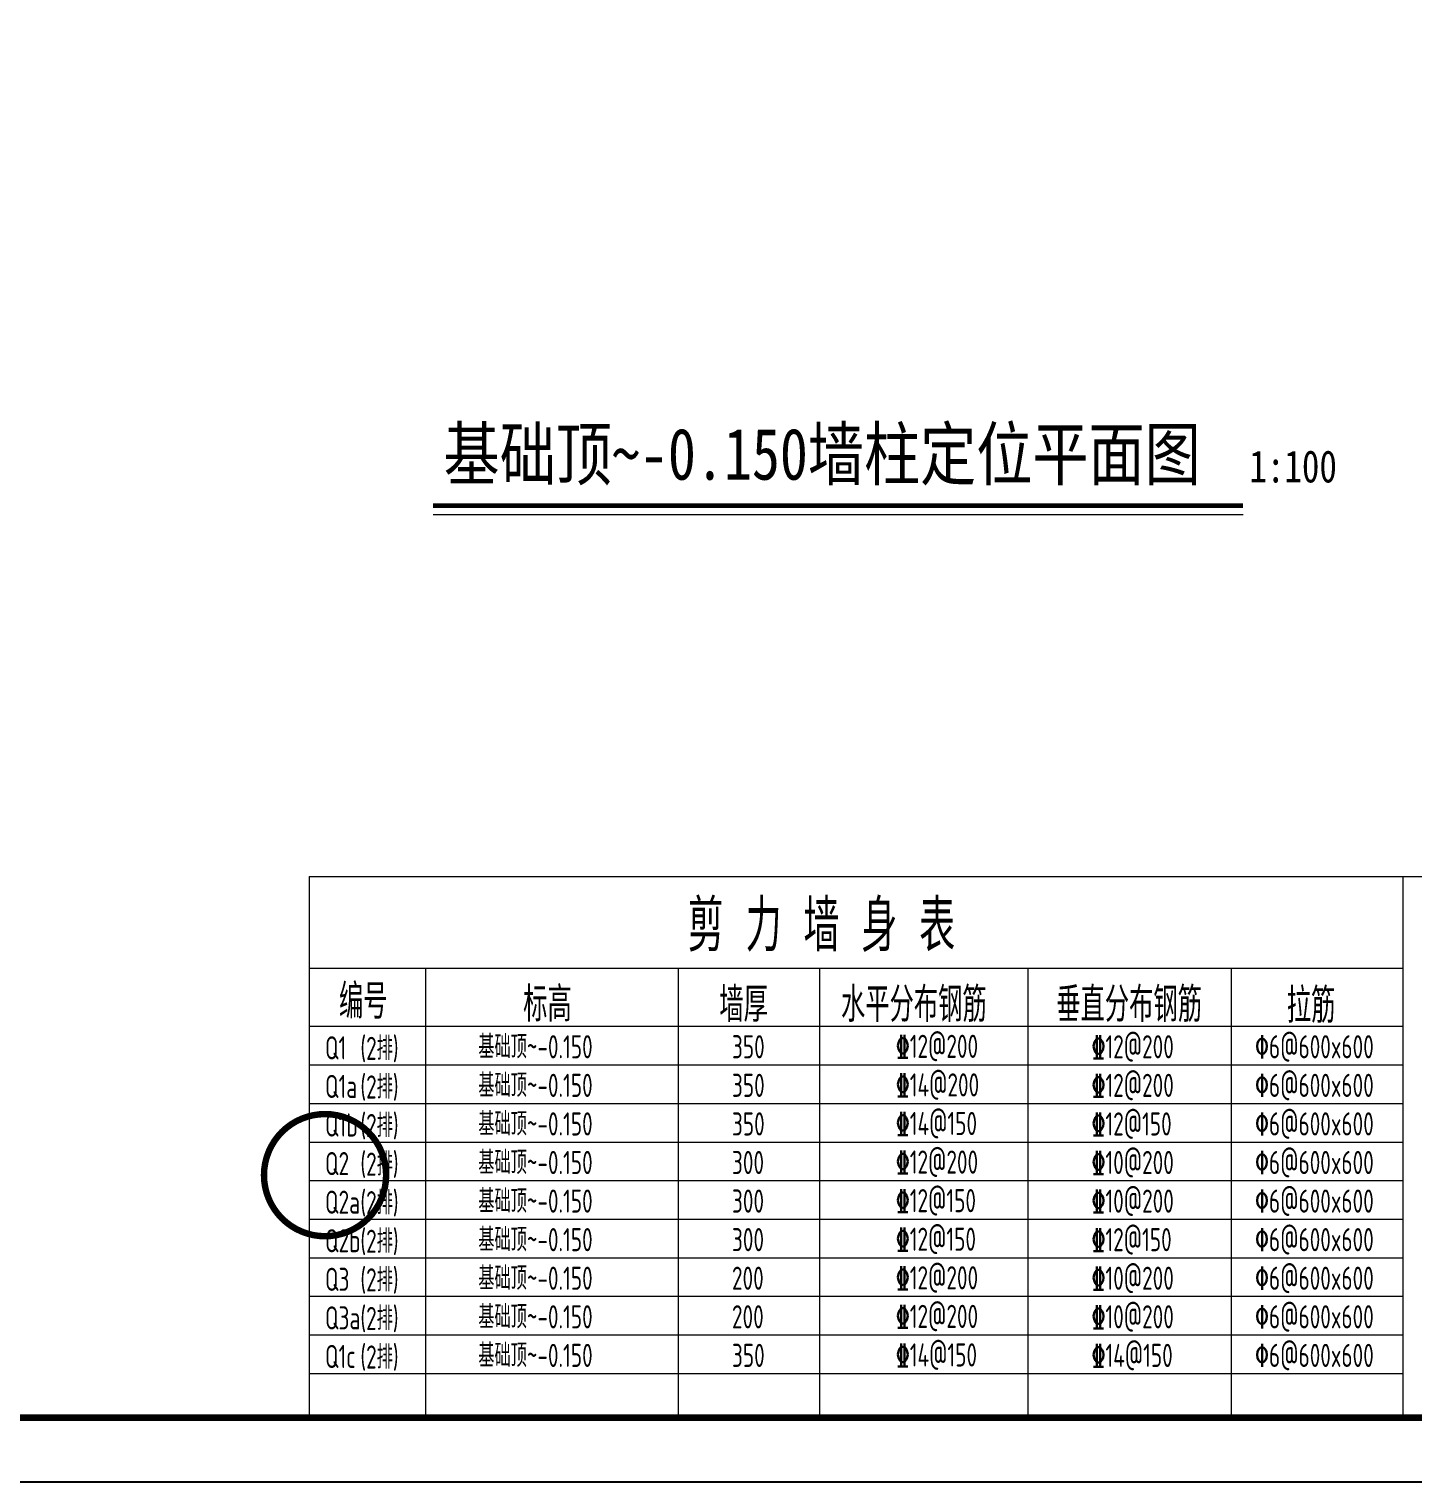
# Model space of a CAD drawing. Extents: x -129922 to 1190196, y -520662 to 139923.
# Drawn here: x 304398 to 325923, y -89697 to -67100 of the extents above; entities that cross this region are included whole.
import ezdxf
from ezdxf.enums import TextEntityAlignment as Align

# ---------------------------------------------------------------- set-up
doc = ezdxf.new("R2010")
doc.units = 0
doc.header["$LTSCALE"] = 1000
doc.header["$MEASUREMENT"] = 0
doc.layers.add('S-通用-TAB', color=7, linetype='Continuous', lineweight=20)
doc.layers.add('S-通用-TEXT', color=7, linetype='Continuous', lineweight=20)
doc.layers.add('Tc', color=60, linetype='Continuous', plot=False)
doc.layers.add('Y-云图图框', color=7, linetype='Continuous')
doc.styles.add('_YT_Name', font='', dxfattribs={"width": 0.8})
doc.styles.add('_YT_Sign_Text', font='ros.shx', dxfattribs={"width": 0.8, "bigfont": 'hztxt.shx'})
doc.styles.get("Standard").update_dxf_attribs({"font": 'gbenor.shx', "bigfont": 'gbcbig.shx'})
doc.styles.add('TSSD_Rein', font='tssdeng.shx', dxfattribs={"width": 0.7, "bigfont": 'hztxt.shx'})
doc.styles.add('黑体', font='', dxfattribs={"width": 0.8})
doc.styles.get('_YT_Name').set_extended_font_data('SimHei')
doc.styles.get('黑体').set_extended_font_data('SimHei')

# ---------------------------------------------------------------- blocks, each defined once
blk = doc.blocks.new('ECMCTK_A1_横_单行图名--0')
at = {"color": 4}
blk.add_lwpolyline([(0, 0), (841, 0), (841, 594), (0, 594)], close=True, dxfattribs=at)
at = {"const_width": 1}
blk.add_lwpolyline([(25, 10), (831, 10), (831, 584), (25, 584)], close=True, dxfattribs=at)
at = {"color": 80, "flags": 3}
for tag, height, p in [('YTHQINS', 3, (34.31, 585.5)), ('ECMCKEY', 3, (292.07, 288.23)), ('YTTQINS', 5.62, (848.03, 12.81)), ('YTFRAME', 3, (652.76, 5.84)), ('YTBARCODE_T1', 3, (749.78, 5.95))]:
    blk.add_attdef(tag, text='', height=height, dxfattribs=at).set_placement(p, align=Align.MIDDLE_CENTER)
for tag, height, style, width, p in [('证书编号', 4, '_YT_Sign_Text', 0.8, (708.87, 43.81)), ('审查批准号', 4, '_YT_Sign_Text', 0.8, (761.06, 43.81)), ('工程号', 4, '_YT_Sign_Text', 0.5, (804.08, 44.12)), ('设计单位', 6, '_YT_Name', 0.8, (623.75, 38.6)), ('建设单位', 4, '_YT_Sign_Text', 0.8, (734.96, 36.11)), ('阶段', 4, '_YT_Sign_Text', 0.8, (804.08, 35.81)), ('项目号', 4, '_YT_Sign_Text', 0.5, (822.08, 33.72)), ('项目名称', 4, '_YT_Sign_Text', 0.8, (734.96, 28.11)), ('专业', 4, '_YT_Sign_Text', 0.8, (804.08, 27.31)), ('图纸编号', 4, '_YT_Sign_Text', 0.5, (803.93, 19.36)), ('图纸名称', 4.5, '_YT_Name', 0.8, (735.39, 15.06)), ('出图比例', 4.2, '_YT_Sign_Text', 0.8, (681.82, 11.78)), ('日期', 4, '_YT_Sign_Text', 0.5, (803.88, 12.13)), ('版本号', 4, '_YT_Sign_Text', 0.8, (822.08, 13))]:
    blk.add_attdef(tag, text='', height=height, dxfattribs=dict(style=style, width=width)).set_placement(p, align=Align.CENTER)
at = {"style": '_YT_Sign_Text', "width": 0.8, "flags": 3}
for tag, p, height in [('[审定人]', (590.95, 27.81), 4.1), ('{审定人}', (605.87, 26.45), 6.24), ('[校对人]', (642.23, 27.82), 4.1), ('{校对人}', (658.35, 26.53), 6.24), ('{审核人}', (606.98, 18.44), 6.24), ('{设计人}', (658.48, 18.54), 6.24), ('[审核人]', (591.01, 19.76), 4.1), ('[设计人]', (642.47, 20.21), 4.1), ('[项目负责人]', (590.78, 12.01), 4.1), ('{项目负责人}', (608.28, 10.72), 6.24), ('[专业负责人]', (642.74, 11.77), 4.1), ('{专业负责人}', (658.58, 10.36), 6.24)]:
    blk.add_attdef(tag, p, '', height=height, dxfattribs=at)
at = {"color": 80, "flags": 3}
for tag, p in [('YTQRCODE', (551.04, 11.91)), ('YTBZSIT', (25, 10)), ('EXT_TK_LEFT', (25, 10))]:
    blk.add_attdef(tag, p, '', height=3, dxfattribs=at)

msp = doc.modelspace()

# ---------------------------------------------------------------- linework, layer by layer
at = {"layer": 'S-通用-TAB'}
for p, q in [((308752.4, -80282.1), (308752.4, -88673.7)), ((308752.4, -80282.1), (330289.3, -80282.1)), ((325768, -80282.1), (325768, -88673.7)), ((308752.4, -81705.3), (325768, -81705.3)), ((310562.4, -81705.3), (310562.4, -88673.7)), ((314494.7, -81705.3), (314494.7, -88673.7)), ((316691.3, -81705.3), (316691.3, -88673.7)), ((319934.6, -81705.3), (319934.6, -88673.7)), ((323097, -81705.3), (323097, -88673.7)), ((308752.9, -82610), (325768, -82610)), ((308752.9, -83210), (325768, -83210)), ((308752.9, -83810), (325768, -83810)), ((308752.9, -84410), (325768, -84410)), ((308752.9, -85010), (325768, -85010)), ((308752.9, -85610), (325768, -85610)), ((308752.9, -86210), (325768, -86210)), ((308752.9, -86810), (325768, -86810)), ((308752.9, -87410), (325768, -87410)), ((308752.9, -88010), (325768, -88010))]:
    msp.add_line(p, q, dxfattribs=at)
at = {"layer": 'S-通用-TEXT', "const_width": 70}
msp.add_lwpolyline([(310682, -74512.4), (323282.2, -74512.4)], dxfattribs=at)
at = {"layer": 'S-通用-TEXT'}
msp.add_lwpolyline([(310682, -74652.4), (323282.2, -74652.4)], dxfattribs=at)
at = {"layer": 'Tc', "const_width": 100}
msp.add_lwpolyline([(308052.1, -84925.5, 1), (309952.1, -84925.5, 1)], format="xyb", close=True, dxfattribs=at)

# ---------------------------------------------------------------- block references
at = {"layer": 'Y-云图图框', "xscale": 100, "yscale": 100, "zscale": 100}
msp.add_blockref('ECMCTK_A1_横_单行图名--0', (273013.3, -89696.9), dxfattribs=at)

# ---------------------------------------------------------------- texts
at = {"layer": 'S-通用-TEXT'}
for s, height, style, width, p in [('基础顶~-0.150墙柱定位平面图', 800, '黑体', 0.8, (310845.3, -74109)), ('1:100', 500, '黑体', 0.8, (323380.1, -74151.6)), ('基础顶~-0.150', 360, 'TSSD_Rein', 0.7, (311385.2, -83108.7)), ('基础顶~-0.150', 360, 'TSSD_Rein', 0.7, (311385.2, -83708.7)), ('基础顶~-0.150', 360, 'TSSD_Rein', 0.7, (311385.2, -84308.7)), ('基础顶~-0.150', 360, 'TSSD_Rein', 0.7, (311385.2, -84908.7)), ('基础顶~-0.150', 360, 'TSSD_Rein', 0.7, (311385.2, -85508.7)), ('基础顶~-0.150', 360, 'TSSD_Rein', 0.7, (311385.2, -86108.7)), ('基础顶~-0.150', 360, 'TSSD_Rein', 0.7, (311385.2, -86708.7)), ('基础顶~-0.150', 360, 'TSSD_Rein', 0.7, (311385.2, -87308.7)), ('基础顶~-0.150', 360, 'TSSD_Rein', 0.7, (311385.2, -87908.7))]:
    msp.add_text(s, height=height, dxfattribs=dict(at, style=style, width=width)).set_placement(p)
at = {"layer": 'S-通用-TEXT', "style": 'TSSD_Rein', "width": 0.7}
for s, height, p in [('剪 力 墙 身 表', 800, (314642.8, -81446.1)), ('\x826@600x600', 360, (323468.1, -83108.7)), ('Q1', 360, (309002.1, -83125.5)), ('(2排)', 360, (309550.8, -83133.5)), ('Q1a', 360, (309002.1, -83725.5)), ('(2排)', 360, (309550.8, -83733.5)), ('\x826@600x600', 360, (323468.1, -83708.7)), ('Q1b', 360, (309002.1, -84325.5)), ('(2排)', 360, (309550.8, -84333.5)), ('\x826@600x600', 360, (323468.1, -84308.7)), ('\x826@600x600', 360, (323468.1, -84908.7)), ('Q2', 360, (309002.1, -84925.5)), ('(2排)', 360, (309550.8, -84933.5)), ('Q2a', 360, (309002.1, -85525.5)), ('(2排)', 360, (309550.8, -85533.5)), ('\x826@600x600', 360, (323468.1, -85508.7)), ('Q2b', 360, (309002.1, -86125.5)), ('(2排)', 360, (309550.8, -86133.5)), ('\x826@600x600', 360, (323468.1, -86108.7)), ('\x826@600x600', 360, (323468.1, -86708.7)), ('Q3', 360, (309002.1, -86725.5)), ('(2排)', 360, (309550.8, -86733.5)), ('Q3a', 360, (309002.1, -87325.5)), ('(2排)', 360, (309550.8, -87333.5)), ('\x826@600x600', 360, (323468.1, -87308.7)), ('Q1c', 360, (309002.1, -87925.5)), ('(2排)', 360, (309550.8, -87933.5)), ('\x826@600x600', 360, (323468.1, -87908.7))]:
    msp.add_text(s, height=height, rotation=360, dxfattribs=at).set_placement(p)
for s, p in [('编号', (309596.2, -82193.4)), ('标高', (312461.1, -82237.6)), ('墙厚', (315512.4, -82244.2)), ('水平分布钢筋', (318160.5, -82244.2)), ('垂直分布钢筋', (321508.7, -82244.2)), ('拉筋', (324338.8, -82257.5))]:
    msp.add_text(s, height=539.66, rotation=360, dxfattribs=at).set_placement(p, align=Align.MIDDLE)
at = {"layer": 'S-通用-TEXT', "color": 3, "style": 'TSSD_Rein', "width": 0.7}
for s, p in [('\x8412@200', (317880.8, -83101.7)), ('\x8412@200', (320924.6, -83108.7)), ('350', (315331.3, -83108.7)), ('350', (315331.3, -83708.7)), ('\x8414@200', (317880.8, -83701.7)), ('\x8412@200', (320924.6, -83708.7)), ('350', (315331.3, -84308.7)), ('\x8414@150', (317880.8, -84301.7)), ('\x8412@150', (320924.6, -84308.7)), ('\x8412@200', (317880.8, -84901.7)), ('\x8410@200', (320924.6, -84908.7)), ('300', (315331.3, -84908.7)), ('300', (315331.3, -85508.7)), ('\x8412@150', (317880.8, -85501.7)), ('\x8410@200', (320924.6, -85508.7)), ('300', (315331.3, -86108.7)), ('\x8412@150', (317880.8, -86101.7)), ('\x8412@150', (320924.6, -86108.7)), ('\x8412@200', (317880.8, -86701.7)), ('\x8410@200', (320924.6, -86708.7)), ('200', (315331.3, -86708.7)), ('200', (315331.3, -87308.7)), ('\x8412@200', (317880.8, -87301.7)), ('\x8410@200', (320924.6, -87308.7)), ('350', (315331.3, -87908.7)), ('\x8414@150', (317880.8, -87901.7)), ('\x8414@150', (320924.6, -87908.7))]:
    msp.add_text(s, height=360, rotation=360, dxfattribs=at).set_placement(p)

doc.saveas('drawing.dxf')
